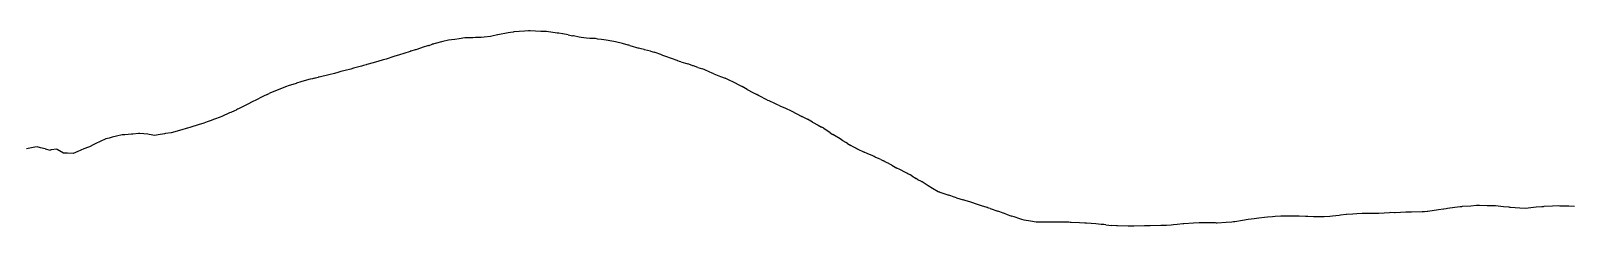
# Model space of a CAD drawing. Extents: x -27 to 218, y -64 to 34.
# Drawn here: x 3.71 to 34.41, y -15.03 to -11.13 of the extents above; entities that cross this region are included whole.
import ezdxf

# ---------------------------------------------------------------- set-up
doc = ezdxf.new("R2010")
doc.units = 0

msp = doc.modelspace()

# ---------------------------------------------------------------- linework, layer by layer
at = {"layer": 'MIDPLANE_Z0_OUTLINE'}
for p, q in [((11.9194, -11.3486), (11.7395, -11.3933)), ((12.0317, -11.3207), (11.9194, -11.3486)), ((12.0916, -11.3118), (12.0317, -11.3207)), ((12.1554, -11.3024), (12.0916, -11.3118)), ((12.2444, -11.2899), (12.1554, -11.3024)), ((12.3567, -11.2742), (12.2444, -11.2899)), ((12.4111, -11.2729), (12.3567, -11.2742)), ((12.5126, -11.2703), (12.4111, -11.2729)), ((12.5694, -11.2684), (12.5126, -11.2703)), ((12.6817, -11.2645), (12.5694, -11.2684)), ((12.7387, -11.2577), (12.6817, -11.2645)), ((12.8653, -11.2425), (12.7387, -11.2577)), ((12.8944, -11.2367), (12.8653, -11.2425)), ((13.0067, -11.2139), (12.8944, -11.2367)), ((13.0079, -11.2137), (13.0067, -11.2139)), ((13.0097, -11.2134), (13.0079, -11.2137)), ((13.2194, -11.1753), (13.0097, -11.2134)), ((13.2661, -11.1667), (13.2194, -11.1753)), ((13.3181, -11.1577), (13.2661, -11.1667)), ((13.3317, -11.1553), (13.3181, -11.1577)), ((13.5444, -11.1395), (13.3317, -11.1553)), ((13.6243, -11.1335), (13.5444, -11.1395)), ((13.6483, -11.1322), (13.6243, -11.1335)), ((13.6567, -11.1317), (13.6483, -11.1322)), ((13.8694, -11.1429), (13.6567, -11.1317)), ((13.9364, -11.1464), (13.8694, -11.1429)), ((13.9715, -11.1477), (13.9364, -11.1464)), ((13.9817, -11.1481), (13.9715, -11.1477)), ((14.1944, -11.1781), (13.9817, -11.1481)), ((14.2254, -11.1824), (14.1944, -11.1781)), ((14.3004, -11.1942), (14.2254, -11.1824)), ((14.3067, -11.1952), (14.3004, -11.1942)), ((14.4105, -11.2134), (14.3067, -11.1952)), ((14.4105, -11.2134), (14.5032, -11.2296)), ((14.5194, -11.2331), (14.5032, -11.2296)), ((14.6317, -11.2571), (14.5194, -11.2331)), ((14.6726, -11.2633), (14.6317, -11.2571)), ((14.7785, -11.2793), (14.6726, -11.2633)), ((14.8444, -11.2827), (14.7785, -11.2793)), ((14.9567, -11.2884), (14.8444, -11.2827)), ((15.0038, -11.2962), (14.9567, -11.2884)), ((15.0748, -11.308), (15.0038, -11.2962)), ((15.1694, -11.3218), (15.0748, -11.308)), ((15.2817, -11.3381), (15.1694, -11.3218)), ((15.3218, -11.344), (15.2817, -11.3381)), ((15.3584, -11.3494), (15.3218, -11.344)), ((15.4944, -11.3861), (15.3584, -11.3494)), ((10.9444, -11.6473), (10.7874, -11.6954)), ((11.0567, -11.6129), (10.9444, -11.6473)), ((11.1392, -11.585), (11.0567, -11.6129)), ((11.2655, -11.5424), (11.1392, -11.585)), ((11.2694, -11.5413), (11.2655, -11.5424)), ((11.2798, -11.5384), (11.2694, -11.5413)), ((11.3684, -11.5138), (11.2798, -11.5384)), ((11.3817, -11.5101), (11.3684, -11.5138)), ((11.5462, -11.4546), (11.3817, -11.5101)), ((11.5944, -11.4383), (11.5462, -11.4546)), ((11.6308, -11.4261), (11.5944, -11.4383)), ((11.6308, -11.4261), (11.644, -11.4219)), ((11.644, -11.4219), (11.7067, -11.4017)), ((11.7266, -11.3966), (11.7067, -11.4017)), ((11.7395, -11.3933), (11.7266, -11.3966)), ((15.6067, -11.4164), (15.4944, -11.3861)), ((15.6116, -11.4174), (15.6067, -11.4164)), ((15.6147, -11.4181), (15.6116, -11.4174)), ((15.6246, -11.4214), (15.6147, -11.4181)), ((15.6387, -11.4261), (15.6246, -11.4214)), ((15.6387, -11.4261), (15.8194, -11.4752)), ((15.8692, -11.4887), (15.8194, -11.4752)), ((15.9241, -11.5059), (15.8692, -11.4887)), ((15.9317, -11.5083), (15.9241, -11.5059)), ((16.0512, -11.5384), (15.9317, -11.5083)), ((16.0512, -11.5384), (16.1257, -11.5572)), ((16.1444, -11.5643), (16.1257, -11.5572)), ((16.2567, -11.6069), (16.1444, -11.5643)), ((16.2959, -11.6221), (16.2567, -11.6069)), ((16.3606, -11.6472), (16.2959, -11.6221)), ((16.4694, -11.6858), (16.3606, -11.6472)), ((9.823, -11.9625), (9.7567, -11.9806)), ((9.8882, -11.9447), (9.823, -11.9625)), ((9.9694, -11.9236), (9.8882, -11.9447)), ((10.0817, -11.8947), (9.9694, -11.9236)), ((10.1362, -11.8793), (10.0817, -11.8947)), ((10.1925, -11.8634), (10.1362, -11.8793)), ((10.2944, -11.8346), (10.1925, -11.8634)), ((10.3345, -11.8233), (10.2944, -11.8346)), ((10.3917, -11.8085), (10.3345, -11.8233)), ((10.4067, -11.8046), (10.3917, -11.8085)), ((10.5327, -11.769), (10.4067, -11.8046)), ((10.5959, -11.7511), (10.5327, -11.769)), ((10.6194, -11.7445), (10.5959, -11.7511)), ((10.7317, -11.713), (10.6194, -11.7445)), ((10.7648, -11.7026), (10.7317, -11.713)), ((10.7874, -11.6954), (10.7648, -11.7026)), ((16.5817, -11.7257), (16.4694, -11.6858)), ((16.5935, -11.7296), (16.5817, -11.7257)), ((16.6008, -11.732), (16.5935, -11.7296)), ((16.6286, -11.7409), (16.6008, -11.732)), ((16.6604, -11.7511), (16.6286, -11.7409)), ((16.6604, -11.7511), (16.7944, -11.7939)), ((16.8472, -11.8107), (16.7944, -11.7939)), ((16.8994, -11.8302), (16.8472, -11.8107)), ((16.9067, -11.833), (16.8994, -11.8302)), ((16.999, -11.8634), (16.9067, -11.833)), ((16.999, -11.8634), (17.0896, -11.8932)), ((17.1194, -11.9062), (17.0896, -11.8932)), ((17.2317, -11.955), (17.1194, -11.9062)), ((17.27, -11.9708), (17.2317, -11.955)), ((17.3173, -11.9905), (17.27, -11.9708)), ((8.7817, -12.2513), (8.6694, -12.2968)), ((8.86, -12.2258), (8.7817, -12.2513)), ((8.9749, -12.1884), (8.86, -12.2258)), ((8.9944, -12.182), (8.9749, -12.1884)), ((9.0038, -12.179), (8.9944, -12.182)), ((9.0902, -12.1507), (9.0038, -12.179)), ((9.1067, -12.1453), (9.0902, -12.1507)), ((9.2778, -12.0991), (9.1067, -12.1453)), ((9.3194, -12.0879), (9.2778, -12.0991)), ((9.3636, -12.0761), (9.3194, -12.0879)), ((9.3636, -12.0761), (9.3779, -12.0726)), ((9.3779, -12.0726), (9.4317, -12.0597)), ((9.4449, -12.0563), (9.4317, -12.0597)), ((9.4538, -12.054), (9.4449, -12.0563)), ((9.6444, -12.0077), (9.4538, -12.054)), ((9.7567, -11.9806), (9.6444, -12.0077)), ((17.3173, -11.9905), (17.4444, -12.0399)), ((17.4444, -12.0399), (17.5374, -12.0761)), ((17.5413, -12.0774), (17.5374, -12.0761)), ((17.5518, -12.081), (17.5413, -12.0774)), ((17.5553, -12.083), (17.5518, -12.081)), ((17.5567, -12.0838), (17.5553, -12.083)), ((17.7694, -12.1879), (17.5567, -12.0838)), ((17.7698, -12.1881), (17.7694, -12.1879)), ((17.7705, -12.1884), (17.7698, -12.1881)), ((17.7705, -12.1884), (17.8817, -12.2424)), ((17.9135, -12.2619), (17.8817, -12.2424)), ((17.98, -12.3028), (17.9135, -12.2619)), ((8.1317, -12.5449), (8.0194, -12.6007)), ((8.1949, -12.5134), (8.1317, -12.5449)), ((8.322, -12.4498), (8.1949, -12.5134)), ((8.3444, -12.4385), (8.322, -12.4498)), ((8.419, -12.4011), (8.3444, -12.4385)), ((8.419, -12.4011), (8.4315, -12.3953)), ((8.4315, -12.3953), (8.4567, -12.3835)), ((8.4739, -12.3764), (8.4567, -12.3835)), ((8.4868, -12.371), (8.4739, -12.3764)), ((8.6694, -12.2968), (8.4868, -12.371)), ((17.98, -12.3028), (18.0944, -12.3622)), ((18.0944, -12.3622), (18.1694, -12.4011)), ((18.1756, -12.4043), (18.1694, -12.4011)), ((18.1941, -12.4137), (18.1756, -12.4043)), ((18.203, -12.4185), (18.1941, -12.4137)), ((18.2067, -12.4204), (18.203, -12.4185)), ((18.3855, -12.5134), (18.2067, -12.4204)), ((18.3855, -12.5134), (18.4078, -12.525)), ((18.4194, -12.5304), (18.4078, -12.525)), ((18.5317, -12.5827), (18.4194, -12.5304)), ((18.5696, -12.5993), (18.5317, -12.5827)), ((7.4817, -12.8536), (7.3694, -12.8937)), ((7.5156, -12.8384), (7.4817, -12.8536)), ((7.6688, -12.7693), (7.5156, -12.8384)), ((7.6944, -12.7578), (7.6688, -12.7693)), ((7.765, -12.7261), (7.6944, -12.7578)), ((7.765, -12.7261), (7.7776, -12.7204)), ((7.7776, -12.7204), (7.8067, -12.7071)), ((7.83, -12.6952), (7.8067, -12.7071)), ((7.8459, -12.6869), (7.83, -12.6952)), ((8.0194, -12.6007), (7.8459, -12.6869)), ((18.6314, -12.6264), (18.5696, -12.5993)), ((18.6314, -12.6264), (18.7444, -12.6763)), ((18.7444, -12.6763), (18.8565, -12.7258)), ((18.8565, -12.7258), (18.8567, -12.7259)), ((18.8569, -12.7259), (18.8567, -12.7259)), ((18.8569, -12.7259), (18.8572, -12.7261)), ((18.8572, -12.7261), (18.8574, -12.7263)), ((18.8574, -12.7263), (19.0694, -12.8376)), ((19.07, -12.8379), (19.0694, -12.8376)), ((19.071, -12.8384), (19.07, -12.8379)), ((19.071, -12.8384), (19.1817, -12.8934)), ((5.7133, -13.1945), (5.5831, -13.2047)), ((5.7444, -13.1914), (5.7133, -13.1945)), ((5.8567, -13.18), (5.7444, -13.1914)), ((5.8799, -13.1818), (5.8567, -13.18)), ((6.0392, -13.1937), (5.8799, -13.1818)), ((6.0694, -13.1997), (6.0392, -13.1937)), ((6.1817, -13.222), (6.0694, -13.1997)), ((6.3728, -13.185), (6.2462, -13.2095)), ((6.3944, -13.1816), (6.3728, -13.185)), ((6.5067, -13.1639), (6.3944, -13.1816)), ((6.5079, -13.1635), (6.5067, -13.1639)), ((6.5084, -13.1634), (6.5079, -13.1635)), ((6.7194, -13.1038), (6.5084, -13.1634)), ((6.8023, -13.0806), (6.7194, -13.1038)), ((6.8241, -13.0746), (6.8023, -13.0806)), ((6.8317, -13.0725), (6.8241, -13.0746)), ((6.8799, -13.0576), (6.8317, -13.0725)), ((6.9009, -13.0511), (6.8799, -13.0576)), ((7.0444, -13.007), (6.9009, -13.0511)), ((7.1567, -12.9726), (7.0444, -13.007)), ((7.2243, -12.9469), (7.1567, -12.9726)), ((7.2834, -12.9244), (7.2243, -12.9469)), ((7.3694, -12.8937), (7.2834, -12.9244)), ((19.2139, -12.9129), (19.1817, -12.8934)), ((19.2799, -12.9529), (19.2139, -12.9129)), ((19.2799, -12.9529), (19.3944, -13.0147)), ((19.3944, -13.0147), (19.4618, -13.0511)), ((19.4684, -13.055), (19.4618, -13.0511)), ((19.4902, -13.0677), (19.4684, -13.055)), ((19.5021, -13.0745), (19.4902, -13.0677)), ((19.5067, -13.0771), (19.5021, -13.0745)), ((19.6323, -13.1634), (19.5067, -13.0771)), ((19.6323, -13.1634), (19.6839, -13.1989)), ((19.7194, -13.2198), (19.6839, -13.1989)), ((3.7944, -13.455), (3.6286, -13.4884)), ((3.8362, -13.4466), (3.7944, -13.455)), ((3.9013, -13.4669), (3.8362, -13.4466)), ((3.9067, -13.4686), (3.9013, -13.4669)), ((3.9974, -13.4884), (3.9067, -13.4686)), ((3.9974, -13.4884), (4.0976, -13.5102)), ((4.2317, -13.4949), (4.1194, -13.5077)), ((4.2387, -13.499), (4.2317, -13.4949)), ((4.3613, -13.5715), (4.2387, -13.499)), ((4.7693, -13.4884), (4.6493, -13.5387)), ((4.7694, -13.4883), (4.7693, -13.4884)), ((4.7695, -13.4883), (4.7694, -13.4883)), ((4.8632, -13.4509), (4.7695, -13.4883)), ((4.8817, -13.4435), (4.8632, -13.4509)), ((4.964, -13.3983), (4.8817, -13.4435)), ((5.0046, -13.3761), (4.964, -13.3983)), ((5.0944, -13.3368), (5.0046, -13.3761)), ((5.2067, -13.2876), (5.0944, -13.3368)), ((5.2696, -13.2703), (5.2067, -13.2876)), ((5.3289, -13.254), (5.2696, -13.2703)), ((5.4194, -13.2337), (5.3289, -13.254)), ((5.5317, -13.2087), (5.4194, -13.2337)), ((5.5831, -13.2047), (5.5317, -13.2087)), ((6.2462, -13.2095), (6.1817, -13.222)), ((19.8317, -13.286), (19.7194, -13.2198)), ((19.8587, -13.3058), (19.8317, -13.286)), ((19.8837, -13.3241), (19.8587, -13.3058)), ((19.9404, -13.3564), (19.8837, -13.3241)), ((19.9751, -13.3761), (19.9404, -13.3564)), ((19.9751, -13.3761), (20.0444, -13.42)), ((20.0863, -13.4465), (20.0444, -13.42)), ((20.1548, -13.4814), (20.0863, -13.4465)), ((20.1567, -13.4824), (20.1548, -13.4814)), ((20.1702, -13.4884), (20.1567, -13.4824)), ((20.1702, -13.4884), (20.3079, -13.5499)), ((4.1194, -13.5077), (4.0976, -13.5102)), ((4.4444, -13.5741), (4.3613, -13.5715)), ((4.5567, -13.5776), (4.4444, -13.5741)), ((4.6493, -13.5387), (4.5567, -13.5776)), ((20.3694, -13.5777), (20.3079, -13.5499)), ((20.4817, -13.6283), (20.3694, -13.5777)), ((20.509, -13.6412), (20.4817, -13.6283)), ((20.5311, -13.6517), (20.509, -13.6412)), ((20.6081, -13.6857), (20.5311, -13.6517)), ((20.643, -13.7011), (20.6081, -13.6857)), ((20.643, -13.7011), (20.6944, -13.727)), ((20.7519, -13.7559), (20.6944, -13.727)), ((20.7998, -13.7789), (20.7519, -13.7559)), ((20.8067, -13.7823), (20.7998, -13.7789)), ((20.8608, -13.8134), (20.8067, -13.7823)), ((20.8608, -13.8134), (20.9615, -13.8713)), ((21.0194, -13.8997), (20.9615, -13.8713)), ((21.1317, -13.9548), (21.0194, -13.8997)), ((21.1566, -13.9694), (21.1317, -13.9548)), ((21.1767, -13.9812), (21.1566, -13.9694)), ((21.2233, -14.0068), (21.1767, -13.9812)), ((21.2585, -14.0261), (21.2233, -14.0068)), ((21.2585, -14.0261), (21.3444, -14.0797)), ((21.3805, -14.1023), (21.3444, -14.0797)), ((21.448, -14.1384), (21.3805, -14.1023)), ((21.448, -14.1384), (21.4567, -14.1431)), ((21.4618, -14.1464), (21.4567, -14.1431)), ((21.5827, -14.2251), (21.4618, -14.1464)), ((21.6694, -14.2751), (21.5827, -14.2251)), ((21.7817, -14.3398), (21.6694, -14.2751)), ((21.7865, -14.3421), (21.7817, -14.3398)), ((21.7894, -14.3434), (21.7865, -14.3421)), ((21.7992, -14.3465), (21.7894, -14.3434)), ((21.8139, -14.3511), (21.7992, -14.3465)), ((21.8139, -14.3511), (21.9944, -14.4121)), ((22.0328, -14.4251), (21.9944, -14.4121)), ((22.1026, -14.4491), (22.0328, -14.4251)), ((22.1067, -14.4506), (22.1026, -14.4491)), ((22.1476, -14.4634), (22.1067, -14.4506)), ((22.1476, -14.4634), (22.2784, -14.5045)), ((22.3194, -14.5169), (22.2784, -14.5045)), ((22.4317, -14.5508), (22.3194, -14.5169)), ((22.4726, -14.5646), (22.4317, -14.5508)), ((22.5255, -14.5824), (22.4726, -14.5646)), ((22.6444, -14.6199), (22.5255, -14.5824)), ((22.7567, -14.6554), (22.6444, -14.6199)), ((22.7663, -14.6587), (22.7567, -14.6554)), ((22.7721, -14.6607), (22.7663, -14.6587)), ((22.7935, -14.6675), (22.7721, -14.6607)), ((22.8208, -14.6761), (22.7935, -14.6675)), ((22.8208, -14.6761), (22.9694, -14.7291)), ((23.0132, -14.7446), (22.9694, -14.7291)), ((31.7444, -14.7032), (31.5317, -14.736)), ((31.8452, -14.6877), (31.7444, -14.7032)), ((31.8531, -14.6868), (31.8452, -14.6877)), ((31.8567, -14.6864), (31.8531, -14.6868)), ((31.9023, -14.6796), (31.8567, -14.6864)), ((31.9252, -14.6761), (31.9023, -14.6796)), ((32.0694, -14.6561), (31.9252, -14.6761)), ((32.1817, -14.6406), (32.0694, -14.6561)), ((32.2046, -14.6393), (32.1817, -14.6406)), ((32.2193, -14.6385), (32.2046, -14.6393)), ((32.3944, -14.6258), (32.2193, -14.6385)), ((32.5067, -14.6176), (32.3944, -14.6258)), ((32.5408, -14.6173), (32.5067, -14.6176)), ((32.5657, -14.6171), (32.5408, -14.6173)), ((32.7194, -14.6192), (32.5657, -14.6171)), ((32.8317, -14.6207), (32.7194, -14.6192)), ((32.8614, -14.6232), (32.8317, -14.6207)), ((32.8828, -14.625), (32.8614, -14.6232)), ((33.0444, -14.6401), (32.8828, -14.625)), ((33.1567, -14.6506), (33.0444, -14.6401)), ((33.171, -14.6522), (33.1567, -14.6506)), ((33.1797, -14.6531), (33.171, -14.6522)), ((33.3694, -14.6667), (33.1797, -14.6531)), ((33.4817, -14.6747), (33.3694, -14.6667)), ((33.4826, -14.6747), (33.4817, -14.6747)), ((33.4832, -14.6746), (33.4826, -14.6747)), ((33.6944, -14.6517), (33.4832, -14.6746)), ((33.8067, -14.6394), (33.6944, -14.6517)), ((33.8295, -14.6389), (33.8067, -14.6394)), ((33.8442, -14.6386), (33.8295, -14.6389)), ((34.0194, -14.6303), (33.8442, -14.6386)), ((34.1317, -14.6249), (34.0194, -14.6303)), ((34.1609, -14.6259), (34.1317, -14.6249)), ((34.1813, -14.6266), (34.1609, -14.6259)), ((34.3444, -14.63), (34.1813, -14.6266)), ((34.4567, -14.6325), (34.3444, -14.63)), ((23.0757, -14.7656), (23.0132, -14.7446)), ((23.0817, -14.7676), (23.0757, -14.7656)), ((23.1386, -14.7884), (23.0817, -14.7676)), ((23.1386, -14.7884), (23.2526, -14.8302)), ((23.2944, -14.8445), (23.2526, -14.8302)), ((23.4067, -14.8831), (23.2944, -14.8445)), ((23.4481, -14.8955), (23.4067, -14.8831)), ((23.4975, -14.9103), (23.4481, -14.8955)), ((23.6194, -14.9305), (23.4975, -14.9103)), ((23.7317, -14.949), (23.6194, -14.9305)), ((23.7618, -14.9494), (23.7317, -14.949)), ((23.7831, -14.9497), (23.7618, -14.9494)), ((23.9444, -14.948), (23.7831, -14.9497)), ((24.0567, -14.9468), (23.9444, -14.948)), ((24.0875, -14.9477), (24.0567, -14.9468)), ((24.1095, -14.9483), (24.0875, -14.9477)), ((24.2694, -14.9492), (24.1095, -14.9483)), ((24.3817, -14.9497), (24.2694, -14.9492)), ((24.4102, -14.9514), (24.3817, -14.9497)), ((24.4303, -14.9525), (24.4102, -14.9514)), ((24.5944, -14.9606), (24.4303, -14.9525)), ((24.7067, -14.9662), (24.5944, -14.9606)), ((24.7267, -14.9675), (24.7067, -14.9662)), ((24.7394, -14.9684), (24.7267, -14.9675)), ((24.9194, -14.9837), (24.7394, -14.9684)), ((25.0317, -14.9933), (24.9194, -14.9837)), ((25.0365, -14.9935), (25.0317, -14.9933)), ((25.0392, -14.9936), (25.0365, -14.9935)), ((25.0816, -14.9973), (25.0392, -14.9936)), ((25.1239, -15.0011), (25.0816, -14.9973)), ((25.1239, -15.0011), (25.2444, -15.0123)), ((25.3369, -15.021), (25.2444, -15.0123)), ((25.351, -15.0228), (25.3369, -15.021)), ((25.3567, -15.0236), (25.351, -15.0228)), ((25.5694, -15.0272), (25.3567, -15.0236)), ((25.6542, -15.0286), (25.5694, -15.0272)), ((25.6739, -15.0274), (25.6542, -15.0286)), ((25.6817, -15.0269), (25.6739, -15.0274)), ((25.8944, -15.0239), (25.6817, -15.0269)), ((25.9852, -15.0227), (25.8944, -15.0239)), ((26.0003, -15.0219), (25.9852, -15.0227)), ((26.0067, -15.0215), (26.0003, -15.0219)), ((26.2194, -15.015), (26.0067, -15.0215)), ((26.3209, -15.0119), (26.2194, -15.015)), ((26.3284, -15.0118), (26.3209, -15.0119)), ((26.3317, -15.0118), (26.3284, -15.0118)), ((26.4217, -15.0047), (26.3317, -15.0118)), ((26.4668, -15.0011), (26.4217, -15.0047)), ((26.5444, -14.9938), (26.4668, -15.0011)), ((26.6567, -14.9832), (26.5444, -14.9938)), ((26.6685, -14.9826), (26.6567, -14.9832)), ((26.6755, -14.9823), (26.6685, -14.9826)), ((26.8694, -14.9702), (26.6755, -14.9823)), ((26.9817, -14.9632), (26.8694, -14.9702)), ((27.004, -14.9639), (26.9817, -14.9632)), ((27.0185, -14.9643), (27.004, -14.9639)), ((27.1944, -14.9639), (27.0185, -14.9643)), ((27.3067, -14.9636), (27.1944, -14.9639)), ((27.3282, -14.9649), (27.3067, -14.9636)), ((27.3421, -14.9657), (27.3282, -14.9649)), ((27.5194, -14.9567), (27.3421, -14.9657)), ((27.6317, -14.951), (27.5194, -14.9567)), ((27.6678, -14.9444), (27.6317, -14.951)), ((27.6929, -14.9399), (27.6678, -14.9444)), ((27.8444, -14.9152), (27.6929, -14.9399)), ((27.9567, -14.8969), (27.8444, -14.9152)), ((28.0164, -14.8883), (27.9567, -14.8969)), ((28.0785, -14.8793), (28.0164, -14.8883)), ((28.1694, -14.8669), (28.0785, -14.8793)), ((28.2817, -14.8516), (28.1694, -14.8669)), ((28.3398, -14.8472), (28.2817, -14.8516)), ((28.4434, -14.8394), (28.3398, -14.8472)), ((28.4944, -14.8361), (28.4434, -14.8394)), ((28.6067, -14.8289), (28.4944, -14.8361)), ((28.6525, -14.8287), (28.6067, -14.8289)), ((28.7798, -14.828), (28.6525, -14.8287)), ((28.8194, -14.8279), (28.7798, -14.828)), ((28.9317, -14.8278), (28.8194, -14.8279)), ((28.9752, -14.8293), (28.9317, -14.8278)), ((29.0992, -14.8336), (28.9752, -14.8293)), ((29.1444, -14.8364), (29.0992, -14.8336)), ((29.2567, -14.8432), (29.1444, -14.8364)), ((29.308, -14.8436), (29.2567, -14.8432)), ((29.4134, -14.8444), (29.308, -14.8436)), ((29.4694, -14.8408), (29.4134, -14.8444)), ((29.5817, -14.8336), (29.4694, -14.8408)), ((29.6354, -14.8278), (29.5817, -14.8336)), ((29.7694, -14.8135), (29.6354, -14.8278)), ((29.7944, -14.81), (29.7694, -14.8135)), ((29.9067, -14.7945), (29.7944, -14.81)), ((29.9179, -14.794), (29.9067, -14.7945)), ((30.038, -14.7884), (29.9179, -14.794)), ((30.1194, -14.7846), (30.038, -14.7884)), ((30.1234, -14.7844), (30.1194, -14.7846)), ((30.2262, -14.7773), (30.1234, -14.7844)), ((30.2317, -14.7769), (30.2262, -14.7773)), ((30.4444, -14.7754), (30.2317, -14.7769)), ((30.4575, -14.7753), (30.4444, -14.7754)), ((30.5507, -14.7746), (30.4575, -14.7753)), ((30.5567, -14.7745), (30.5507, -14.7746)), ((30.7694, -14.7597), (30.5567, -14.7745)), ((30.8003, -14.7576), (30.7694, -14.7597)), ((30.872, -14.7592), (30.8003, -14.7576)), ((30.8817, -14.7595), (30.872, -14.7592)), ((31.0944, -14.7484), (30.8817, -14.7595)), ((31.1366, -14.7463), (31.0944, -14.7484)), ((31.1953, -14.7468), (31.1366, -14.7463)), ((31.2067, -14.7469), (31.1953, -14.7468)), ((31.4194, -14.7403), (31.2067, -14.7469)), ((31.4691, -14.7388), (31.4194, -14.7403)), ((31.5194, -14.7366), (31.4691, -14.7388)), ((31.5317, -14.736), (31.5194, -14.7366))]:
    msp.add_line(p, q, dxfattribs=at)

doc.saveas('drawing.dxf')
